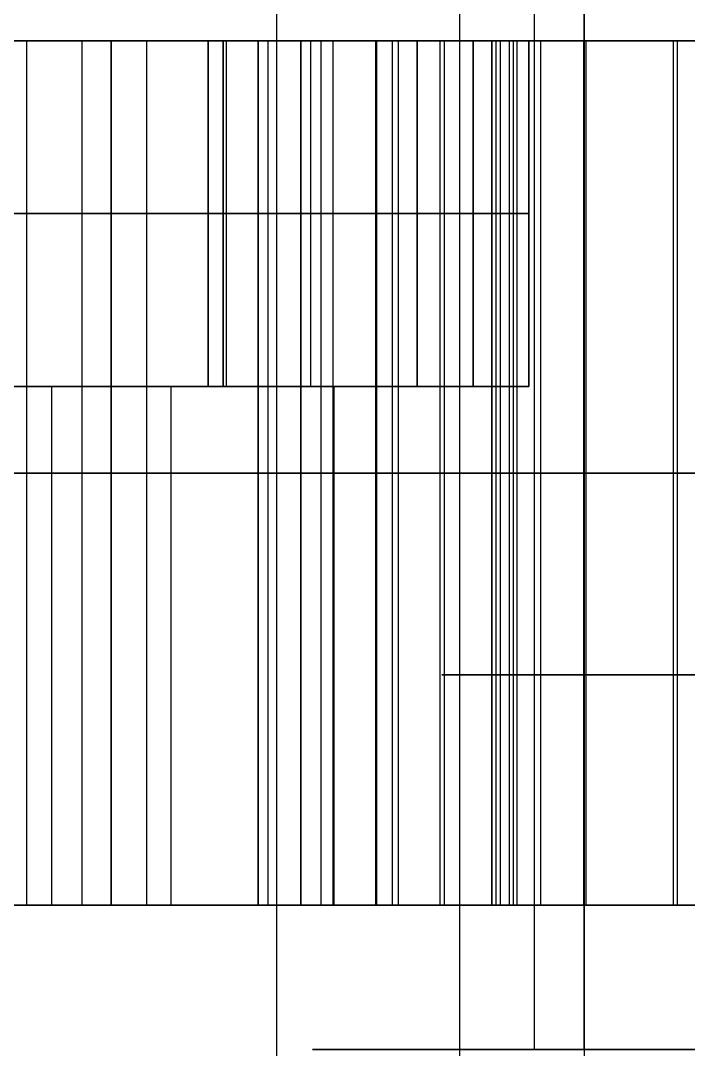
# Model space of a CAD drawing. Header units: millimetres. Extents: x 565 to 905, y -1671 to 168.
# Drawn here: x 604.97 to 616.56, y -48.03 to -30.18 of the extents above; entities that cross this region are included whole.
import ezdxf

# ---------------------------------------------------------------- set-up
doc = ezdxf.new("R2010")
doc.units = ezdxf.units.MM
doc.header["$MEASUREMENT"] = 0
doc.layers.add('V3', color=7, linetype='Continuous', true_color=0x000000)
doc.layers.add('V3 - steel', color=7, linetype='Continuous', true_color=0x191919)

msp = doc.modelspace()

# ---------------------------------------------------------------- linework, layer by layer
at = {"layer": 'V3'}
for p, q in [((614.785, -30.528, 194.239), (608.485, -30.528, 217.75)), ((612.821, -30.528, 226.682), (637.303, -30.528, 233.242)), ((604.6, -36.528, 232.25), (605.507, -36.528, 228.864)), ((607.578, -36.528, 221.136), (608.485, -36.528, 217.75)), ((610.406, -36.528, 226.035), (612.821, -36.528, 226.682)), ((605.507, -45.528, 228.864), (598.3, -45.528, 255.761)), ((614.785, -45.528, 194.239), (607.578, -45.528, 221.136)), ((610.406, -45.528, 226.035), (637.303, -45.528, 233.242))]:
    msp.add_line(p, q, dxfattribs=at)
for points in [[(601.235, -30.528, 219.693), (604.86, -30.528, 218.721), (608.485, -30.528, 217.75)], [(611.85, -30.528, 230.307), (608.225, -30.528, 231.279), (604.6, -30.528, 232.25)], [(605.075, -45.528, 302.588), (605.075, -38.028, 302.588), (605.075, -30.528, 302.588)], [(605.075, -45.528, 147.411), (605.075, -38.028, 147.411), (605.075, -30.528, 147.411)], [(606.034, -45.528, 149.961), (606.034, -38.028, 149.961), (606.034, -30.528, 149.961)], [(606.035, -45.528, 300.037), (606.035, -38.028, 300.037), (606.035, -30.528, 300.037)], [(606.542, -45.528, 266.274), (606.542, -38.028, 266.274), (606.542, -30.528, 266.274)], [(606.543, -45.528, 183.726), (606.543, -38.028, 183.726), (606.543, -30.528, 183.726)], [(607.159, -45.528, 152.443), (607.159, -38.028, 152.443), (607.159, -30.528, 152.443)], [(607.16, -45.528, 297.556), (607.16, -38.028, 297.556), (607.16, -30.528, 297.556)], [(608.225, -30.528, 231.279), (608.225, -33.528, 231.279), (608.225, -36.528, 231.279)], [(608.485, -30.528, 217.75), (608.485, -33.528, 217.75), (608.485, -36.528, 217.75)], [(608.485, -30.528, 217.75), (611.139, -30.528, 220.404), (613.792, -30.528, 223.057)], [(609.094, -45.528, 315.423), (609.094, -38.028, 315.423), (609.094, -30.528, 315.423)], [(609.095, -45.528, 134.575), (609.095, -38.028, 134.575), (609.095, -30.528, 134.575)], [(609.265, -45.528, 266.185), (609.265, -38.028, 266.185), (609.265, -30.528, 266.185)], [(609.267, -45.528, 183.816), (609.267, -38.028, 183.816), (609.267, -30.528, 183.816)], [(609.835, -45.528, 338.743), (609.835, -38.028, 338.743), (609.835, -30.528, 338.743)], [(609.836, -45.528, 111.255), (609.836, -38.028, 111.255), (609.836, -30.528, 111.255)], [(610.183, -45.528, 142.848), (610.183, -38.028, 142.848), (610.183, -30.528, 142.848)], [(610.184, -45.528, 307.15), (610.184, -38.028, 307.15), (610.184, -30.528, 307.15)], [(610.395, -45.528, 325.305), (610.395, -38.028, 325.305), (610.395, -30.528, 325.305)], [(610.396, -45.528, 124.693), (610.396, -38.028, 124.693), (610.396, -30.528, 124.693)], [(611.133, -45.528, 256.513), (611.133, -38.028, 256.513), (611.133, -30.528, 256.513)], [(611.135, -45.528, 193.487), (611.135, -38.028, 193.487), (611.135, -30.528, 193.487)], [(611.139, -30.528, 220.404), (611.139, -33.528, 220.404), (611.139, -36.528, 220.404)], [(611.15, -45.528, 256.586), (611.15, -38.028, 256.586), (611.15, -30.528, 256.586)], [(611.152, -45.528, 193.414), (611.152, -38.028, 193.414), (611.152, -30.528, 193.414)], [(611.421, -45.528, 340.959), (611.421, -38.028, 340.959), (611.421, -30.528, 340.959)], [(611.422, -45.528, 109.04), (611.422, -38.028, 109.04), (611.422, -30.528, 109.04)], [(611.525, -45.528, 259.719), (611.525, -38.028, 259.719), (611.525, -30.528, 259.719)], [(611.527, -45.528, 190.281), (611.527, -38.028, 190.281), (611.527, -30.528, 190.281)], [(611.85, -30.528, 230.307), (611.85, -33.528, 230.307), (611.85, -36.528, 230.307)], [(613.792, -30.528, 223.057), (612.821, -30.528, 226.682), (611.85, -30.528, 230.307)], [(612.25, -45.528, 315.386), (612.25, -38.028, 315.386), (612.25, -30.528, 315.386)], [(612.25, -45.528, 134.612), (612.25, -38.028, 134.612), (612.25, -30.528, 134.612)], [(612.324, -45.528, 315.393), (612.324, -38.028, 315.393), (612.324, -30.528, 315.393)], [(612.324, -45.528, 134.605), (612.324, -38.028, 134.605), (612.324, -30.528, 134.605)], [(612.593, -45.528, 138.323), (612.593, -38.028, 138.323), (612.593, -30.528, 138.323)], [(612.594, -45.528, 311.676), (612.594, -38.028, 311.676), (612.594, -30.528, 311.676)], [(612.821, -30.528, 226.682), (612.821, -33.528, 226.682), (612.821, -36.528, 226.682)], [(613.15, -45.528, 343.064), (613.15, -38.028, 343.064), (613.15, -30.528, 343.064)], [(613.151, -45.528, 106.934), (613.151, -38.028, 106.934), (613.151, -30.528, 106.934)], [(613.221, -45.528, 141.996), (613.221, -38.028, 141.996), (613.221, -30.528, 141.996)], [(613.222, -45.528, 308.002), (613.222, -38.028, 308.002), (613.222, -30.528, 308.002)], [(613.295, -45.528, 141.984), (613.295, -38.028, 141.984), (613.295, -30.528, 141.984)], [(613.296, -45.528, 308.015), (613.296, -38.028, 308.015), (613.296, -30.528, 308.015)], [(613.453, -45.528, 324.524), (613.453, -38.028, 324.524), (613.453, -30.528, 324.524)], [(613.453, -45.528, 125.474), (613.453, -38.028, 125.474), (613.453, -30.528, 125.474)], [(613.522, -45.528, 324.498), (613.522, -38.028, 324.498), (613.522, -30.528, 324.498)], [(613.523, -45.528, 125.501), (613.523, -38.028, 125.501), (613.523, -30.528, 125.501)], [(613.588, -45.528, 333.014), (613.588, -38.028, 333.014), (613.588, -30.528, 333.014)], [(613.589, -45.528, 116.984), (613.589, -38.028, 116.984), (613.589, -30.528, 116.984)], [(613.792, -30.528, 223.057), (613.792, -33.528, 223.057), (613.792, -36.528, 223.057)], [(613.998, -45.528, 297.942), (613.998, -38.028, 297.942), (613.998, -30.528, 297.942)], [(613.998, -45.528, 152.056), (613.998, -38.028, 152.056), (613.998, -30.528, 152.056)], [(614.745, -45.528, 328.019), (614.745, -38.028, 328.019), (614.745, -30.528, 328.019)], [(614.746, -45.528, 121.979), (614.746, -38.028, 121.979), (614.746, -30.528, 121.979)], [(614.784, -45.528, 255.761), (614.784, -38.028, 255.761), (614.784, -30.528, 255.761)], [(614.786, -45.528, 194.24), (614.786, -38.028, 194.24), (614.786, -30.528, 194.24)], [(616.302, -45.528, 331.405), (616.302, -38.028, 331.405), (616.302, -30.528, 331.405)], [(616.303, -45.528, 118.594), (616.303, -38.028, 118.594), (616.303, -30.528, 118.594)], [(616.37, -45.528, 331.374), (616.37, -38.028, 331.374), (616.37, -30.528, 331.374)], [(616.371, -45.528, 118.625), (616.371, -38.028, 118.625), (616.371, -30.528, 118.625)], [(601.235, -33.528, 219.693), (604.86, -33.528, 218.721), (608.485, -33.528, 217.75)], [(611.85, -33.528, 230.307), (608.225, -33.528, 231.279), (604.6, -33.528, 232.25)], [(608.485, -33.528, 217.75), (611.139, -33.528, 220.404), (613.792, -33.528, 223.057)], [(613.792, -33.528, 223.057), (612.821, -33.528, 226.682), (611.85, -33.528, 230.307)], [(601.235, -36.528, 219.693), (604.86, -36.528, 218.721), (608.485, -36.528, 217.75)], [(611.85, -36.528, 230.307), (608.225, -36.528, 231.279), (604.6, -36.528, 232.25)], [(605.507, -36.528, 228.864), (605.507, -41.028, 228.864), (605.507, -45.528, 228.864)], [(607.578, -36.528, 221.136), (607.578, -41.028, 221.136), (607.578, -45.528, 221.136)], [(608.485, -36.528, 217.75), (611.139, -36.528, 220.404), (613.792, -36.528, 223.057)], [(610.406, -36.528, 226.035), (610.406, -41.028, 226.035), (610.406, -45.528, 226.035)], [(613.792, -36.528, 223.057), (612.821, -36.528, 226.682), (611.85, -36.528, 230.307)], [(582, -38.028), (735, -38.028), (888, -38.028)], [(582, -38.028, 15), (735, -38.028, 15), (888, -38.028, 15)], [(582, -38.028, 15), (735, -38.028, 15), (888, -38.028, 15)], [(582, -38.028, 30), (735, -38.028, 30), (888, -38.028, 30)]]:
    msp.add_open_spline(points, degree=2, dxfattribs=at)
for points, knots in [([(612.324, -30.528, 315.393), (612.299, -30.528, 315.391), (612.274, -30.528, 315.389), (612.25, -30.528, 315.386), (611.218, -30.528, 315.287), (610.149, -30.528, 315.284), (609.094, -30.528, 315.423), (606.916, -30.528, 315.71), (604.539, -30.528, 317.398), (602.979, -30.528, 318.508)], [-75.877204, -75.877204, -75.877204, -75.877204, -75.858155, -75.858155, -75.858155, -75.068488, -75.068488, -75.068488, -74.301403, -74.301403, -74.301403, -74.301403]), ([(602.979, -30.528, 131.49), (604.539, -30.528, 132.6), (606.916, -30.528, 134.288), (609.095, -30.528, 134.575), (610.149, -30.528, 134.714), (611.218, -30.528, 134.711), (612.25, -30.528, 134.612), (612.275, -30.528, 134.61), (612.299, -30.528, 134.607), (612.324, -30.528, 134.605)], [-51.422962, -51.422962, -51.422962, -51.422962, -50.655858, -50.655858, -50.655858, -49.866198, -49.866198, -49.866198, -49.847209, -49.847209, -49.847209, -49.847209]), ([(603.69, -30.528, 323.908), (605.484, -30.528, 324.576), (608.216, -30.528, 325.592), (610.395, -30.528, 325.305), (611.45, -30.528, 325.166), (612.482, -30.528, 324.886), (613.453, -30.528, 324.524), (613.476, -30.528, 324.515), (613.499, -30.528, 324.506), (613.522, -30.528, 324.498)], [-72.861326, -72.861326, -72.861326, -72.861326, -72.094222, -72.094222, -72.094222, -71.304563, -71.304563, -71.304563, -71.285573, -71.285573, -71.285573, -71.285573]), ([(613.523, -30.528, 125.501), (613.5, -30.528, 125.492), (613.476, -30.528, 125.483), (613.453, -30.528, 125.474), (612.482, -30.528, 125.112), (611.45, -30.528, 124.832), (610.396, -30.528, 124.693), (608.217, -30.528, 124.407), (605.484, -30.528, 125.422), (603.69, -30.528, 126.09)], [-54.43884, -54.43884, -54.43884, -54.43884, -54.419791, -54.419791, -54.419791, -53.630123, -53.630123, -53.630123, -52.863038, -52.863038, -52.863038, -52.863038]), ([(605.075, -30.528, 302.588), (606.295, -30.528, 304.063), (608.154, -30.528, 306.309), (610.184, -30.528, 307.15), (611.166, -30.528, 307.557), (612.2, -30.528, 307.831), (613.222, -30.528, 308.002), (613.247, -30.528, 308.007), (613.271, -30.528, 308.011), (613.296, -30.528, 308.015)], [-80.007448, -80.007448, -80.007448, -80.007448, -79.240344, -79.240344, -79.240344, -78.450684, -78.450684, -78.450684, -78.431695, -78.431695, -78.431695, -78.431695]), ([(613.295, -30.528, 141.984), (613.271, -30.528, 141.988), (613.246, -30.528, 141.992), (613.221, -30.528, 141.996), (612.2, -30.528, 142.167), (611.166, -30.528, 142.441), (610.183, -30.528, 142.848), (608.153, -30.528, 143.689), (606.294, -30.528, 145.935), (605.075, -30.528, 147.411)], [-47.292718, -47.292718, -47.292718, -47.292718, -47.273669, -47.273669, -47.273669, -46.484002, -46.484002, -46.484002, -45.716917, -45.716917, -45.716917, -45.716917]), ([(607.159, -30.528, 152.443), (609.065, -30.528, 152.624), (611.967, -30.528, 152.897), (613.998, -30.528, 152.056), (614.98, -30.528, 151.649), (615.905, -30.528, 151.112), (616.748, -30.528, 150.511), (616.769, -30.528, 150.496), (616.789, -30.528, 150.482), (616.809, -30.528, 150.467)], [-44.27684, -44.27684, -44.27684, -44.27684, -43.509736, -43.509736, -43.509736, -42.720076, -42.720076, -42.720076, -42.701087, -42.701087, -42.701087, -42.701087]), ([(616.81, -30.528, 299.531), (616.79, -30.528, 299.516), (616.77, -30.528, 299.502), (616.749, -30.528, 299.487), (615.905, -30.528, 298.886), (614.981, -30.528, 298.349), (613.998, -30.528, 297.942), (611.968, -30.528, 297.101), (609.066, -30.528, 297.374), (607.16, -30.528, 297.556)], [-83.023326, -83.023326, -83.023326, -83.023326, -83.004277, -83.004277, -83.004277, -82.214609, -82.214609, -82.214609, -81.447524, -81.447524, -81.447524, -81.447524]), ([(609.265, -30.528, 266.185), (610.162, -30.528, 264.493), (611.525, -30.528, 261.917), (611.525, -30.528, 259.719), (611.525, -30.528, 258.656), (611.382, -30.528, 257.596), (611.15, -30.528, 256.586), (611.144, -30.528, 256.562), (611.139, -30.528, 256.537), (611.133, -30.528, 256.513)], [-37.130719, -37.130719, -37.130719, -37.130719, -36.363615, -36.363615, -36.363615, -35.573955, -35.573955, -35.573955, -35.554966, -35.554966, -35.554966, -35.554966]), ([(611.135, -30.528, 193.487), (611.14, -30.528, 193.463), (611.146, -30.528, 193.438), (611.152, -30.528, 193.414), (611.384, -30.528, 192.404), (611.527, -30.528, 191.344), (611.527, -30.528, 190.281), (611.527, -30.528, 188.084), (610.164, -30.528, 185.507), (609.267, -30.528, 183.816)], [-83.023326, -83.023326, -83.023326, -83.023326, -83.004277, -83.004277, -83.004277, -82.214609, -82.214609, -82.214609, -81.447524, -81.447524, -81.447524, -81.447524]), ([(616.37, -30.528, 331.374), (616.348, -30.528, 331.384), (616.325, -30.528, 331.394), (616.302, -30.528, 331.405), (615.36, -30.528, 331.835), (614.432, -30.528, 332.367), (613.588, -30.528, 333.014), (611.845, -30.528, 334.352), (610.631, -30.528, 337.002), (609.835, -30.528, 338.743)], [-68.731083, -68.731083, -68.731083, -68.731083, -68.712034, -68.712034, -68.712034, -67.922366, -67.922366, -67.922366, -67.155281, -67.155281, -67.155281, -67.155281]), ([(609.836, -30.528, 111.255), (610.632, -30.528, 112.996), (611.846, -30.528, 115.646), (613.589, -30.528, 116.984), (614.433, -30.528, 117.631), (615.361, -30.528, 118.164), (616.303, -30.528, 118.594), (616.326, -30.528, 118.604), (616.349, -30.528, 118.614), (616.371, -30.528, 118.625)], [-58.569083, -58.569083, -58.569083, -58.569083, -57.801979, -57.801979, -57.801979, -57.012319, -57.012319, -57.012319, -56.99333, -56.99333, -56.99333, -56.99333]), ([(613.15, -30.528, 343.064), (615.038, -30.528, 342.746), (617.912, -30.528, 342.259), (619.656, -30.528, 340.921), (620.499, -30.528, 340.274), (621.253, -30.528, 339.516), (621.913, -30.528, 338.717), (621.929, -30.528, 338.698), (621.945, -30.528, 338.678), (621.96, -30.528, 338.659)], [-65.715205, -65.715205, -65.715205, -65.715205, -64.948101, -64.948101, -64.948101, -64.158441, -64.158441, -64.158441, -64.139452, -64.139452, -64.139452, -64.139452]), ([(621.962, -30.528, 111.34), (621.946, -30.528, 111.32), (621.93, -30.528, 111.301), (621.914, -30.528, 111.282), (621.254, -30.528, 110.483), (620.5, -30.528, 109.724), (619.657, -30.528, 109.077), (617.913, -30.528, 107.739), (615.039, -30.528, 107.252), (613.151, -30.528, 106.934)], [-61.584961, -61.584961, -61.584961, -61.584961, -61.565912, -61.565912, -61.565912, -60.776245, -60.776245, -60.776245, -60.00916, -60.00916, -60.00916, -60.00916]), ([(612.324, -38.028, 315.393), (612.299, -38.028, 315.391), (612.274, -38.028, 315.389), (612.25, -38.028, 315.386), (611.218, -38.028, 315.287), (610.149, -38.028, 315.284), (609.094, -38.028, 315.423), (606.916, -38.028, 315.71), (604.539, -38.028, 317.398), (602.979, -38.028, 318.508)], [-75.877204, -75.877204, -75.877204, -75.877204, -75.858155, -75.858155, -75.858155, -75.068488, -75.068488, -75.068488, -74.301403, -74.301403, -74.301403, -74.301403]), ([(602.979, -38.028, 131.49), (604.539, -38.028, 132.6), (606.916, -38.028, 134.288), (609.095, -38.028, 134.575), (610.149, -38.028, 134.714), (611.218, -38.028, 134.711), (612.25, -38.028, 134.612), (612.275, -38.028, 134.61), (612.299, -38.028, 134.607), (612.324, -38.028, 134.605)], [-51.422962, -51.422962, -51.422962, -51.422962, -50.655858, -50.655858, -50.655858, -49.866198, -49.866198, -49.866198, -49.847209, -49.847209, -49.847209, -49.847209]), ([(603.69, -38.028, 323.908), (605.484, -38.028, 324.576), (608.216, -38.028, 325.592), (610.395, -38.028, 325.305), (611.45, -38.028, 325.166), (612.482, -38.028, 324.886), (613.453, -38.028, 324.524), (613.476, -38.028, 324.515), (613.499, -38.028, 324.506), (613.522, -38.028, 324.498)], [-72.861326, -72.861326, -72.861326, -72.861326, -72.094222, -72.094222, -72.094222, -71.304563, -71.304563, -71.304563, -71.285573, -71.285573, -71.285573, -71.285573]), ([(613.523, -38.028, 125.501), (613.5, -38.028, 125.492), (613.476, -38.028, 125.483), (613.453, -38.028, 125.474), (612.482, -38.028, 125.112), (611.45, -38.028, 124.832), (610.396, -38.028, 124.693), (608.217, -38.028, 124.407), (605.484, -38.028, 125.422), (603.69, -38.028, 126.09)], [-54.43884, -54.43884, -54.43884, -54.43884, -54.419791, -54.419791, -54.419791, -53.630123, -53.630123, -53.630123, -52.863038, -52.863038, -52.863038, -52.863038]), ([(605.075, -38.028, 302.588), (606.295, -38.028, 304.063), (608.154, -38.028, 306.309), (610.184, -38.028, 307.15), (611.166, -38.028, 307.557), (612.2, -38.028, 307.831), (613.222, -38.028, 308.002), (613.247, -38.028, 308.007), (613.271, -38.028, 308.011), (613.296, -38.028, 308.015)], [-80.007448, -80.007448, -80.007448, -80.007448, -79.240344, -79.240344, -79.240344, -78.450684, -78.450684, -78.450684, -78.431695, -78.431695, -78.431695, -78.431695]), ([(613.295, -38.028, 141.984), (613.271, -38.028, 141.988), (613.246, -38.028, 141.992), (613.221, -38.028, 141.996), (612.2, -38.028, 142.167), (611.166, -38.028, 142.441), (610.183, -38.028, 142.848), (608.153, -38.028, 143.689), (606.294, -38.028, 145.935), (605.075, -38.028, 147.411)], [-47.292718, -47.292718, -47.292718, -47.292718, -47.273669, -47.273669, -47.273669, -46.484002, -46.484002, -46.484002, -45.716917, -45.716917, -45.716917, -45.716917]), ([(607.159, -38.028, 152.443), (609.065, -38.028, 152.624), (611.967, -38.028, 152.897), (613.998, -38.028, 152.056), (614.98, -38.028, 151.649), (615.905, -38.028, 151.112), (616.748, -38.028, 150.511), (616.769, -38.028, 150.496), (616.789, -38.028, 150.482), (616.809, -38.028, 150.467)], [-44.27684, -44.27684, -44.27684, -44.27684, -43.509736, -43.509736, -43.509736, -42.720076, -42.720076, -42.720076, -42.701087, -42.701087, -42.701087, -42.701087]), ([(616.81, -38.028, 299.531), (616.79, -38.028, 299.516), (616.77, -38.028, 299.502), (616.749, -38.028, 299.487), (615.905, -38.028, 298.886), (614.981, -38.028, 298.349), (613.998, -38.028, 297.942), (611.968, -38.028, 297.101), (609.066, -38.028, 297.374), (607.16, -38.028, 297.556)], [-83.023326, -83.023326, -83.023326, -83.023326, -83.004277, -83.004277, -83.004277, -82.214609, -82.214609, -82.214609, -81.447524, -81.447524, -81.447524, -81.447524]), ([(609.265, -38.028, 266.185), (610.162, -38.028, 264.493), (611.525, -38.028, 261.917), (611.525, -38.028, 259.719), (611.525, -38.028, 258.656), (611.382, -38.028, 257.596), (611.15, -38.028, 256.586), (611.144, -38.028, 256.562), (611.139, -38.028, 256.537), (611.133, -38.028, 256.513)], [-37.130719, -37.130719, -37.130719, -37.130719, -36.363615, -36.363615, -36.363615, -35.573955, -35.573955, -35.573955, -35.554966, -35.554966, -35.554966, -35.554966]), ([(611.135, -38.028, 193.487), (611.14, -38.028, 193.463), (611.146, -38.028, 193.438), (611.152, -38.028, 193.414), (611.384, -38.028, 192.404), (611.527, -38.028, 191.344), (611.527, -38.028, 190.281), (611.527, -38.028, 188.084), (610.164, -38.028, 185.507), (609.267, -38.028, 183.816)], [-83.023326, -83.023326, -83.023326, -83.023326, -83.004277, -83.004277, -83.004277, -82.214609, -82.214609, -82.214609, -81.447524, -81.447524, -81.447524, -81.447524]), ([(616.37, -38.028, 331.374), (616.348, -38.028, 331.384), (616.325, -38.028, 331.394), (616.302, -38.028, 331.405), (615.36, -38.028, 331.835), (614.432, -38.028, 332.367), (613.588, -38.028, 333.014), (611.845, -38.028, 334.352), (610.631, -38.028, 337.002), (609.835, -38.028, 338.743)], [-68.731083, -68.731083, -68.731083, -68.731083, -68.712034, -68.712034, -68.712034, -67.922366, -67.922366, -67.922366, -67.155281, -67.155281, -67.155281, -67.155281]), ([(609.836, -38.028, 111.255), (610.632, -38.028, 112.996), (611.846, -38.028, 115.646), (613.589, -38.028, 116.984), (614.433, -38.028, 117.631), (615.361, -38.028, 118.164), (616.303, -38.028, 118.594), (616.326, -38.028, 118.604), (616.349, -38.028, 118.614), (616.371, -38.028, 118.625)], [-58.569083, -58.569083, -58.569083, -58.569083, -57.801979, -57.801979, -57.801979, -57.012319, -57.012319, -57.012319, -56.99333, -56.99333, -56.99333, -56.99333]), ([(613.15, -38.028, 343.064), (615.038, -38.028, 342.746), (617.912, -38.028, 342.259), (619.656, -38.028, 340.921), (620.499, -38.028, 340.274), (621.253, -38.028, 339.516), (621.913, -38.028, 338.717), (621.929, -38.028, 338.698), (621.945, -38.028, 338.678), (621.96, -38.028, 338.659)], [-65.715205, -65.715205, -65.715205, -65.715205, -64.948101, -64.948101, -64.948101, -64.158441, -64.158441, -64.158441, -64.139452, -64.139452, -64.139452, -64.139452]), ([(621.962, -38.028, 111.34), (621.946, -38.028, 111.32), (621.93, -38.028, 111.301), (621.914, -38.028, 111.282), (621.254, -38.028, 110.483), (620.5, -38.028, 109.724), (619.657, -38.028, 109.077), (617.913, -38.028, 107.739), (615.039, -38.028, 107.252), (613.151, -38.028, 106.934)], [-61.584961, -61.584961, -61.584961, -61.584961, -61.565912, -61.565912, -61.565912, -60.776245, -60.776245, -60.776245, -60.00916, -60.00916, -60.00916, -60.00916]), ([(612.324, -45.528, 315.393), (612.299, -45.528, 315.391), (612.274, -45.528, 315.389), (612.25, -45.528, 315.386), (611.218, -45.528, 315.287), (610.149, -45.528, 315.284), (609.094, -45.528, 315.423), (606.916, -45.528, 315.71), (604.539, -45.528, 317.398), (602.979, -45.528, 318.508)], [-75.877204, -75.877204, -75.877204, -75.877204, -75.858155, -75.858155, -75.858155, -75.068488, -75.068488, -75.068488, -74.301403, -74.301403, -74.301403, -74.301403]), ([(602.979, -45.528, 131.49), (604.539, -45.528, 132.6), (606.916, -45.528, 134.288), (609.095, -45.528, 134.575), (610.149, -45.528, 134.714), (611.218, -45.528, 134.711), (612.25, -45.528, 134.612), (612.275, -45.528, 134.61), (612.299, -45.528, 134.607), (612.324, -45.528, 134.605)], [-51.422962, -51.422962, -51.422962, -51.422962, -50.655858, -50.655858, -50.655858, -49.866198, -49.866198, -49.866198, -49.847209, -49.847209, -49.847209, -49.847209]), ([(603.69, -45.528, 323.908), (605.484, -45.528, 324.576), (608.216, -45.528, 325.592), (610.395, -45.528, 325.305), (611.45, -45.528, 325.166), (612.482, -45.528, 324.886), (613.453, -45.528, 324.524), (613.476, -45.528, 324.515), (613.499, -45.528, 324.506), (613.522, -45.528, 324.498)], [-72.861326, -72.861326, -72.861326, -72.861326, -72.094222, -72.094222, -72.094222, -71.304563, -71.304563, -71.304563, -71.285573, -71.285573, -71.285573, -71.285573]), ([(613.523, -45.528, 125.501), (613.5, -45.528, 125.492), (613.476, -45.528, 125.483), (613.453, -45.528, 125.474), (612.482, -45.528, 125.112), (611.45, -45.528, 124.832), (610.396, -45.528, 124.693), (608.217, -45.528, 124.407), (605.484, -45.528, 125.422), (603.69, -45.528, 126.09)], [-54.43884, -54.43884, -54.43884, -54.43884, -54.419791, -54.419791, -54.419791, -53.630123, -53.630123, -53.630123, -52.863038, -52.863038, -52.863038, -52.863038]), ([(605.075, -45.528, 302.588), (606.295, -45.528, 304.063), (608.154, -45.528, 306.309), (610.184, -45.528, 307.15), (611.166, -45.528, 307.557), (612.2, -45.528, 307.831), (613.222, -45.528, 308.002), (613.247, -45.528, 308.007), (613.271, -45.528, 308.011), (613.296, -45.528, 308.015)], [-80.007448, -80.007448, -80.007448, -80.007448, -79.240344, -79.240344, -79.240344, -78.450684, -78.450684, -78.450684, -78.431695, -78.431695, -78.431695, -78.431695]), ([(613.295, -45.528, 141.984), (613.271, -45.528, 141.988), (613.246, -45.528, 141.992), (613.221, -45.528, 141.996), (612.2, -45.528, 142.167), (611.166, -45.528, 142.441), (610.183, -45.528, 142.848), (608.153, -45.528, 143.689), (606.294, -45.528, 145.935), (605.075, -45.528, 147.411)], [-47.292718, -47.292718, -47.292718, -47.292718, -47.273669, -47.273669, -47.273669, -46.484002, -46.484002, -46.484002, -45.716917, -45.716917, -45.716917, -45.716917]), ([(607.159, -45.528, 152.443), (609.065, -45.528, 152.624), (611.967, -45.528, 152.897), (613.998, -45.528, 152.056), (614.98, -45.528, 151.649), (615.905, -45.528, 151.112), (616.748, -45.528, 150.511), (616.769, -45.528, 150.496), (616.789, -45.528, 150.482), (616.809, -45.528, 150.467)], [-44.27684, -44.27684, -44.27684, -44.27684, -43.509736, -43.509736, -43.509736, -42.720076, -42.720076, -42.720076, -42.701087, -42.701087, -42.701087, -42.701087]), ([(616.81, -45.528, 299.531), (616.79, -45.528, 299.516), (616.77, -45.528, 299.502), (616.749, -45.528, 299.487), (615.905, -45.528, 298.886), (614.981, -45.528, 298.349), (613.998, -45.528, 297.942), (611.968, -45.528, 297.101), (609.066, -45.528, 297.374), (607.16, -45.528, 297.556)], [-83.023326, -83.023326, -83.023326, -83.023326, -83.004277, -83.004277, -83.004277, -82.214609, -82.214609, -82.214609, -81.447524, -81.447524, -81.447524, -81.447524]), ([(609.265, -45.528, 266.185), (610.162, -45.528, 264.493), (611.525, -45.528, 261.917), (611.525, -45.528, 259.719), (611.525, -45.528, 258.656), (611.382, -45.528, 257.596), (611.15, -45.528, 256.586), (611.144, -45.528, 256.562), (611.139, -45.528, 256.537), (611.133, -45.528, 256.513)], [-37.130719, -37.130719, -37.130719, -37.130719, -36.363615, -36.363615, -36.363615, -35.573955, -35.573955, -35.573955, -35.554966, -35.554966, -35.554966, -35.554966]), ([(611.135, -45.528, 193.487), (611.14, -45.528, 193.463), (611.146, -45.528, 193.438), (611.152, -45.528, 193.414), (611.384, -45.528, 192.404), (611.527, -45.528, 191.344), (611.527, -45.528, 190.281), (611.527, -45.528, 188.084), (610.164, -45.528, 185.507), (609.267, -45.528, 183.816)], [-83.023326, -83.023326, -83.023326, -83.023326, -83.004277, -83.004277, -83.004277, -82.214609, -82.214609, -82.214609, -81.447524, -81.447524, -81.447524, -81.447524]), ([(616.37, -45.528, 331.374), (616.348, -45.528, 331.384), (616.325, -45.528, 331.394), (616.302, -45.528, 331.405), (615.36, -45.528, 331.835), (614.432, -45.528, 332.367), (613.588, -45.528, 333.014), (611.845, -45.528, 334.352), (610.631, -45.528, 337.002), (609.835, -45.528, 338.743)], [-68.731083, -68.731083, -68.731083, -68.731083, -68.712034, -68.712034, -68.712034, -67.922366, -67.922366, -67.922366, -67.155281, -67.155281, -67.155281, -67.155281]), ([(609.836, -45.528, 111.255), (610.632, -45.528, 112.996), (611.846, -45.528, 115.646), (613.589, -45.528, 116.984), (614.433, -45.528, 117.631), (615.361, -45.528, 118.164), (616.303, -45.528, 118.594), (616.326, -45.528, 118.604), (616.349, -45.528, 118.614), (616.371, -45.528, 118.625)], [-58.569083, -58.569083, -58.569083, -58.569083, -57.801979, -57.801979, -57.801979, -57.012319, -57.012319, -57.012319, -56.99333, -56.99333, -56.99333, -56.99333]), ([(613.15, -45.528, 343.064), (615.038, -45.528, 342.746), (617.912, -45.528, 342.259), (619.656, -45.528, 340.921), (620.499, -45.528, 340.274), (621.253, -45.528, 339.516), (621.913, -45.528, 338.717), (621.929, -45.528, 338.698), (621.945, -45.528, 338.678), (621.96, -45.528, 338.659)], [-65.715205, -65.715205, -65.715205, -65.715205, -64.948101, -64.948101, -64.948101, -64.158441, -64.158441, -64.158441, -64.139452, -64.139452, -64.139452, -64.139452]), ([(621.962, -45.528, 111.34), (621.946, -45.528, 111.32), (621.93, -45.528, 111.301), (621.914, -45.528, 111.282), (621.254, -45.528, 110.483), (620.5, -45.528, 109.724), (619.657, -45.528, 109.077), (617.913, -45.528, 107.739), (615.039, -45.528, 107.252), (613.151, -45.528, 106.934)], [-61.584961, -61.584961, -61.584961, -61.584961, -61.565912, -61.565912, -61.565912, -60.776245, -60.776245, -60.776245, -60.00916, -60.00916, -60.00916, -60.00916])]:
    msp.add_open_spline(points, degree=3, knots=knots, dxfattribs=at)
for points, weights in [([(603.818, -30.528, 266.184), (605.633, -30.528, 266.304), (607.451, -30.528, 266.305), (609.265, -30.528, 266.185)], [1, 0.998547387537, 0.998547387537, 1]), ([(609.267, -30.528, 183.816), (607.453, -30.528, 183.696), (605.634, -30.528, 183.695), (603.82, -30.528, 183.815)], [1, 0.998547387537, 0.998547387537, 1]), ([(607.16, -30.528, 297.556), (606.355, -30.528, 299.186), (605.659, -30.528, 300.866), (605.075, -30.528, 302.588)], [1, 0.998547387537, 0.998547387537, 1]), ([(605.075, -30.528, 147.411), (605.658, -30.528, 149.133), (606.354, -30.528, 150.812), (607.159, -30.528, 152.443)], [1, 0.998547387537, 0.998547387537, 1]), ([(609.835, -30.528, 338.743), (610.844, -30.528, 340.256), (611.951, -30.528, 341.698), (613.15, -30.528, 343.064)], [1, 0.998547387537, 0.998547387537, 1]), ([(613.151, -30.528, 106.934), (611.952, -30.528, 108.3), (610.845, -30.528, 109.743), (609.836, -30.528, 111.255)], [1, 0.998547387537, 0.998547387537, 1]), ([(611.133, -30.528, 256.513), (613.599, -30.528, 256.154), (616.007, -30.528, 255.509), (618.322, -30.528, 254.587)], [1, 0.995432816344, 0.995432816344, 1]), ([(618.324, -30.528, 195.414), (616.008, -30.528, 194.492), (613.601, -30.528, 193.846), (611.135, -30.528, 193.487)], [1, 0.995432816344, 0.995432816344, 1]), ([(613.296, -30.528, 308.015), (612.684, -30.528, 310.431), (612.359, -30.528, 312.901), (612.324, -30.528, 315.393)], [1, 0.995432816344, 0.995432816344, 1]), ([(612.324, -30.528, 134.605), (612.358, -30.528, 137.097), (612.684, -30.528, 139.568), (613.295, -30.528, 141.984)], [1, 0.995432816344, 0.995432816344, 1]), ([(613.522, -30.528, 324.498), (614.201, -30.528, 326.896), (615.154, -30.528, 329.198), (616.37, -30.528, 331.374)], [1, 0.995432816344, 0.995432816344, 1]), ([(616.371, -30.528, 118.625), (615.155, -30.528, 120.8), (614.201, -30.528, 123.102), (613.523, -30.528, 125.501)], [1, 0.995432816344, 0.995432816344, 1]), ([(603.818, -38.028, 266.184), (605.633, -38.028, 266.304), (607.451, -38.028, 266.305), (609.265, -38.028, 266.185)], [1, 0.998547387537, 0.998547387537, 1]), ([(609.267, -38.028, 183.816), (607.453, -38.028, 183.696), (605.634, -38.028, 183.695), (603.82, -38.028, 183.815)], [1, 0.998547387537, 0.998547387537, 1]), ([(607.16, -38.028, 297.556), (606.355, -38.028, 299.186), (605.659, -38.028, 300.866), (605.075, -38.028, 302.588)], [1, 0.998547387537, 0.998547387537, 1]), ([(605.075, -38.028, 147.411), (605.658, -38.028, 149.133), (606.354, -38.028, 150.812), (607.159, -38.028, 152.443)], [1, 0.998547387537, 0.998547387537, 1]), ([(609.835, -38.028, 338.743), (610.844, -38.028, 340.256), (611.951, -38.028, 341.698), (613.15, -38.028, 343.064)], [1, 0.998547387537, 0.998547387537, 1]), ([(613.151, -38.028, 106.934), (611.952, -38.028, 108.3), (610.845, -38.028, 109.743), (609.836, -38.028, 111.255)], [1, 0.998547387537, 0.998547387537, 1]), ([(611.133, -38.028, 256.513), (613.599, -38.028, 256.154), (616.007, -38.028, 255.509), (618.322, -38.028, 254.587)], [1, 0.995432816344, 0.995432816344, 1]), ([(618.324, -38.028, 195.414), (616.008, -38.028, 194.492), (613.601, -38.028, 193.846), (611.135, -38.028, 193.487)], [1, 0.995432816344, 0.995432816344, 1]), ([(613.296, -38.028, 308.015), (612.684, -38.028, 310.431), (612.359, -38.028, 312.901), (612.324, -38.028, 315.393)], [1, 0.995432816344, 0.995432816344, 1]), ([(612.324, -38.028, 134.605), (612.358, -38.028, 137.097), (612.684, -38.028, 139.568), (613.295, -38.028, 141.984)], [1, 0.995432816344, 0.995432816344, 1]), ([(613.522, -38.028, 324.498), (614.201, -38.028, 326.896), (615.154, -38.028, 329.198), (616.37, -38.028, 331.374)], [1, 0.995432816344, 0.995432816344, 1]), ([(616.371, -38.028, 118.625), (615.155, -38.028, 120.8), (614.201, -38.028, 123.102), (613.523, -38.028, 125.501)], [1, 0.995432816344, 0.995432816344, 1]), ([(603.818, -45.528, 266.184), (605.633, -45.528, 266.304), (607.451, -45.528, 266.305), (609.265, -45.528, 266.185)], [1, 0.998547387537, 0.998547387537, 1]), ([(609.267, -45.528, 183.816), (607.453, -45.528, 183.696), (605.634, -45.528, 183.695), (603.82, -45.528, 183.815)], [1, 0.998547387537, 0.998547387537, 1]), ([(607.16, -45.528, 297.556), (606.355, -45.528, 299.186), (605.659, -45.528, 300.866), (605.075, -45.528, 302.588)], [1, 0.998547387537, 0.998547387537, 1]), ([(605.075, -45.528, 147.411), (605.658, -45.528, 149.133), (606.354, -45.528, 150.812), (607.159, -45.528, 152.443)], [1, 0.998547387537, 0.998547387537, 1]), ([(609.835, -45.528, 338.743), (610.844, -45.528, 340.256), (611.951, -45.528, 341.698), (613.15, -45.528, 343.064)], [1, 0.998547387537, 0.998547387537, 1]), ([(613.151, -45.528, 106.934), (611.952, -45.528, 108.3), (610.845, -45.528, 109.743), (609.836, -45.528, 111.255)], [1, 0.998547387537, 0.998547387537, 1]), ([(611.133, -45.528, 256.513), (613.599, -45.528, 256.154), (616.007, -45.528, 255.509), (618.322, -45.528, 254.587)], [1, 0.995432816344, 0.995432816344, 1]), ([(618.324, -45.528, 195.414), (616.008, -45.528, 194.492), (613.601, -45.528, 193.846), (611.135, -45.528, 193.487)], [1, 0.995432816344, 0.995432816344, 1]), ([(613.296, -45.528, 308.015), (612.684, -45.528, 310.431), (612.359, -45.528, 312.901), (612.324, -45.528, 315.393)], [1, 0.995432816344, 0.995432816344, 1]), ([(612.324, -45.528, 134.605), (612.358, -45.528, 137.097), (612.684, -45.528, 139.568), (613.295, -45.528, 141.984)], [1, 0.995432816344, 0.995432816344, 1]), ([(613.522, -45.528, 324.498), (614.201, -45.528, 326.896), (615.154, -45.528, 329.198), (616.37, -45.528, 331.374)], [1, 0.995432816344, 0.995432816344, 1]), ([(616.371, -45.528, 118.625), (615.155, -45.528, 120.8), (614.201, -45.528, 123.102), (613.523, -45.528, 125.501)], [1, 0.995432816344, 0.995432816344, 1])]:
    msp.add_rational_spline(points, weights, degree=3, dxfattribs=at)
for points in [[(607.578, -36.528, 221.136), (611.442, -36.528, 222.172), (610.406, -36.528, 226.035), (609.371, -36.528, 229.899), (605.507, -36.528, 228.864), (601.644, -36.528, 227.828), (602.679, -36.528, 223.965), (603.714, -36.528, 220.101), (607.578, -36.528, 221.136)], [(607.578, -45.528, 221.136), (611.442, -45.528, 222.172), (610.406, -45.528, 226.035), (609.371, -45.528, 229.899), (605.507, -45.528, 228.864), (601.644, -45.528, 227.828), (602.679, -45.528, 223.965), (603.714, -45.528, 220.101), (607.578, -45.528, 221.136)]]:
    msp.add_rational_spline(points, [1, 0.707106781187, 1, 0.707106781187, 1, 0.707106781187, 1, 0.707106781187, 1], degree=2, knots=[0, 0, 0, 6.283185, 6.283185, 12.566371, 12.566371, 18.849556, 18.849556, 25.132741, 25.132741, 25.132741], dxfattribs=at)
at = {"layer": 'V3 - steel'}
for p, q in [((604.6, -30.528, 232.25), (605.507, -30.528, 228.864)), ((607.578, -30.528, 221.136), (608.485, -30.528, 217.75)), ((612.821, -30.528, 226.682), (610.406, -30.528, 226.035)), ((604.6, -36.528, 232.25), (605.507, -36.528, 228.864)), ((607.578, -36.528, 221.136), (608.485, -36.528, 217.75)), ((612.821, -36.528, 226.682), (610.406, -36.528, 226.035))]:
    msp.add_line(p, q, dxfattribs=at)
for points in [[(609.414, -93.028, 227.786), (609.414, -53.028, 227.786), (609.414, -13.028, 227.786)], [(609.414, -93.028, 222.129), (609.414, -53.028, 222.129), (609.414, -13.028, 222.129)], [(612.586, -19.028, 174.294), (612.586, -41.528, 174.294), (612.586, -64.028, 174.294)], [(612.586, -19.028, 275.706), (612.586, -41.528, 275.706), (612.586, -64.028, 275.706)], [(614.751, -19.028, 179.521), (614.751, -41.528, 179.521), (614.751, -64.028, 179.521)], [(614.751, -19.028, 270.479), (614.751, -41.528, 270.479), (614.751, -64.028, 270.479)], [(613.89, -48.028, 268.401), (613.89, -38.028, 268.401), (613.89, -28.028, 268.401)], [(614.751, -48.028, 270.479), (614.751, -38.028, 270.479), (614.751, -28.028, 270.479)], [(608.485, -30.528, 217.75), (604.86, -30.528, 218.721), (601.235, -30.528, 219.693)], [(604.6, -30.528, 232.25), (608.225, -30.528, 231.279), (611.85, -30.528, 230.307)], [(608.225, -36.528, 231.279), (608.225, -33.528, 231.279), (608.225, -30.528, 231.279)], [(608.485, -36.528, 217.75), (608.485, -33.528, 217.75), (608.485, -30.528, 217.75)], [(613.792, -30.528, 223.057), (611.139, -30.528, 220.404), (608.485, -30.528, 217.75)], [(608.543, -36.528, 228.464), (608.543, -33.528, 228.464), (608.543, -30.528, 228.464)], [(610.007, -36.528, 223), (610.007, -33.528, 223), (610.007, -30.528, 223)], [(611.139, -36.528, 220.404), (611.139, -33.528, 220.404), (611.139, -30.528, 220.404)], [(611.85, -36.528, 230.307), (611.85, -33.528, 230.307), (611.85, -30.528, 230.307)], [(611.85, -30.528, 230.307), (612.821, -30.528, 226.682), (613.792, -30.528, 223.057)], [(612.821, -36.528, 226.682), (612.821, -33.528, 226.682), (612.821, -30.528, 226.682)], [(613.792, -36.528, 223.057), (613.792, -33.528, 223.057), (613.792, -30.528, 223.057)], [(608.485, -33.528, 217.75), (604.86, -33.528, 218.721), (601.235, -33.528, 219.693)], [(604.6, -33.528, 232.25), (608.225, -33.528, 231.279), (611.85, -33.528, 230.307)], [(613.792, -33.528, 223.057), (611.139, -33.528, 220.404), (608.485, -33.528, 217.75)], [(611.85, -33.528, 230.307), (612.821, -33.528, 226.682), (613.792, -33.528, 223.057)], [(608.485, -36.528, 217.75), (604.86, -36.528, 218.721), (601.235, -36.528, 219.693)], [(604.6, -36.528, 232.25), (608.225, -36.528, 231.279), (611.85, -36.528, 230.307)], [(613.792, -36.528, 223.057), (611.139, -36.528, 220.404), (608.485, -36.528, 217.75)], [(611.85, -36.528, 230.307), (612.821, -36.528, 226.682), (613.792, -36.528, 223.057)]]:
    msp.add_open_spline(points, degree=2, dxfattribs=at)
for points, knots in [([(610.007, -30.528, 223), (612.007, -30.528, 226.464), (608.543, -30.528, 228.464), (605.078, -30.528, 230.464), (603.078, -30.528, 227), (601.078, -30.528, 223.536), (604.543, -30.528, 221.536), (608.007, -30.528, 219.536), (610.007, -30.528, 223)], [-25.132741, -25.132741, -25.132741, -18.849556, -18.849556, -12.566371, -12.566371, -6.283185, -6.283185, 0, 0, 0]), ([(610.007, -36.528, 223), (612.007, -36.528, 226.464), (608.543, -36.528, 228.464), (605.078, -36.528, 230.464), (603.078, -36.528, 227), (601.078, -36.528, 223.536), (604.543, -36.528, 221.536), (608.007, -36.528, 219.536), (610.007, -36.528, 223)], [-25.132741, -25.132741, -25.132741, -18.849556, -18.849556, -12.566371, -12.566371, -6.283185, -6.283185, 0, 0, 0]), ([(617.812, -41.528, 172.13), (621.508, -41.528, 173.66), (619.977, -41.528, 177.356), (618.446, -41.528, 181.051), (614.751, -41.528, 179.521), (611.055, -41.528, 177.99), (612.586, -41.528, 174.294), (614.117, -41.528, 170.599), (617.812, -41.528, 172.13)], [0, 0, 0, 6.283185, 6.283185, 12.566371, 12.566371, 18.849556, 18.849556, 25.132741, 25.132741, 25.132741]), ([(614.751, -41.528, 270.479), (618.446, -41.528, 268.949), (619.977, -41.528, 272.644), (621.508, -41.528, 276.34), (617.812, -41.528, 277.87), (614.117, -41.528, 279.401), (612.586, -41.528, 275.706), (611.055, -41.528, 272.01), (614.751, -41.528, 270.479)], [0, 0, 0, 6.283185, 6.283185, 12.566371, 12.566371, 18.849556, 18.849556, 25.132741, 25.132741, 25.132741]), ([(618.673, -48.028, 170.051), (612.899, -48.028, 167.659), (610.507, -48.028, 173.433), (608.115, -48.028, 179.208), (613.89, -48.028, 181.599), (619.664, -48.028, 183.991), (622.056, -48.028, 178.217), (624.448, -48.028, 172.443), (618.673, -48.028, 170.051)], [0, 0, 0, 9.817477, 9.817477, 19.634954, 19.634954, 29.452431, 29.452431, 39.269908, 39.269908, 39.269908]), ([(613.89, -48.028, 268.401), (608.115, -48.028, 270.792), (610.507, -48.028, 276.567), (612.899, -48.028, 282.341), (618.673, -48.028, 279.949), (624.448, -48.028, 277.557), (622.056, -48.028, 271.783), (619.664, -48.028, 266.009), (613.89, -48.028, 268.401)], [0, 0, 0, 9.817477, 9.817477, 19.634954, 19.634954, 29.452431, 29.452431, 39.269908, 39.269908, 39.269908]), ([(617.812, -48.028, 172.13), (621.508, -48.028, 173.66), (619.977, -48.028, 177.356), (618.446, -48.028, 181.051), (614.751, -48.028, 179.521), (611.055, -48.028, 177.99), (612.586, -48.028, 174.294), (614.117, -48.028, 170.599), (617.812, -48.028, 172.13)], [39.269908, 39.269908, 39.269908, 45.553093, 45.553093, 51.836279, 51.836279, 58.119464, 58.119464, 64.402649, 64.402649, 64.402649]), ([(614.751, -48.028, 270.479), (618.446, -48.028, 268.949), (619.977, -48.028, 272.644), (621.508, -48.028, 276.34), (617.812, -48.028, 277.87), (614.117, -48.028, 279.401), (612.586, -48.028, 275.706), (611.055, -48.028, 272.01), (614.751, -48.028, 270.479)], [39.269908, 39.269908, 39.269908, 45.553093, 45.553093, 51.836279, 51.836279, 58.119464, 58.119464, 64.402649, 64.402649, 64.402649])]:
    msp.add_rational_spline(points, [1, 0.707106781187, 1, 0.707106781187, 1, 0.707106781187, 1, 0.707106781187, 1], degree=2, knots=knots, dxfattribs=at)

doc.saveas('drawing.dxf')
